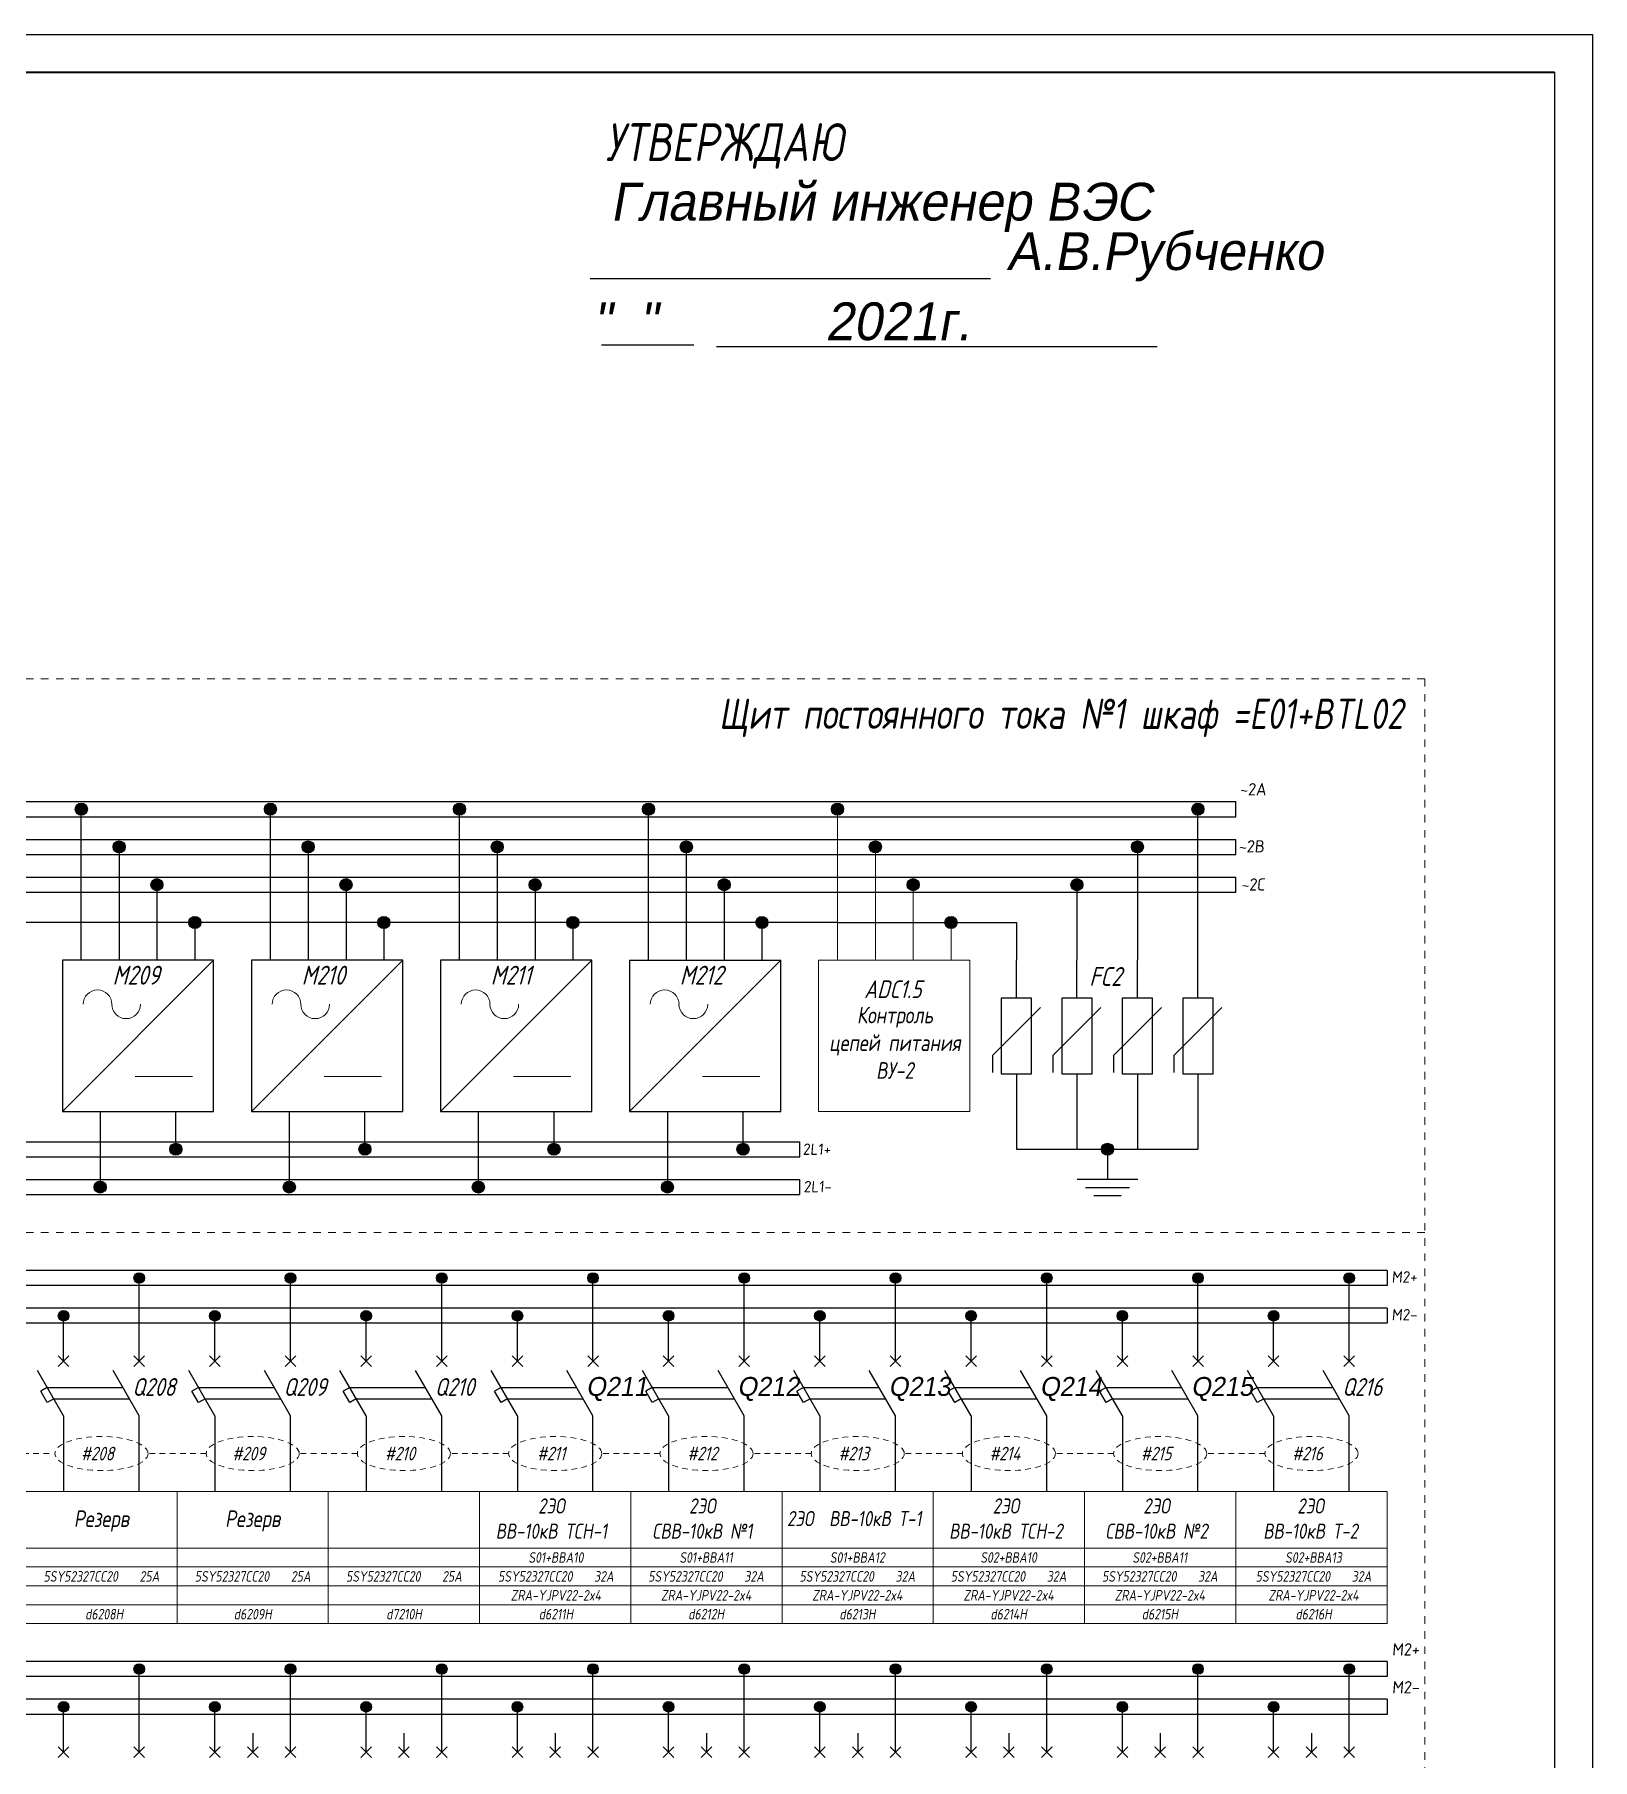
# Model space of a CAD drawing. Header units: millimetres. Extents: x 2704 to 4357, y 2919 to 4427.
# Drawn here: x 3687.2 to 3893.2, y 4198.8 to 4427.1 of the extents above; entities that cross this region are included whole.
import ezdxf
from ezdxf.enums import TextEntityAlignment as Align

# ---------------------------------------------------------------- set-up
doc = ezdxf.new("R2010")
doc.units = ezdxf.units.MM
doc.linetypes.add('JIS_02_0.7', pattern=[1.35, 0.75, -0.6])
doc.linetypes.add('JIS_02_1.0', pattern=[2, 1, -1])
doc.styles.add('eskdw', font='', dxfattribs={"oblique": 10})
doc.styles.add('GOST', font='', dxfattribs={"oblique": 10, "height": 2.5})
doc.styles.get("Standard").update_dxf_attribs({"font": '', "oblique": 10, "height": 2.5})
doc.styles.add('Гост', font='', dxfattribs={"oblique": 10, "height": 1.4})
doc.styles.add('Шины', font='', dxfattribs={"oblique": 5, "height": 1.2})
doc.styles.get('eskdw').set_extended_font_data('GOST type A')
doc.styles.get('GOST').set_extended_font_data('Mipgost')
doc.styles.get('Standard').set_extended_font_data('GOST type A')
doc.styles.get('Гост').set_extended_font_data('GOST type A')
doc.styles.get('Шины').set_extended_font_data('GOST type B')

msp = doc.modelspace()

# ---------------------------------------------------------------- hatches: boundary and pattern name
for points in [[(3694.2, 4324.57, 1), (3692.6, 4324.57, 1)], [(3719.2, 4324.57, 1), (3717.6, 4324.57, 1)], [(3744.2, 4324.57, 1), (3742.6, 4324.57, 1)], [(3769.2, 4324.57, 1), (3767.6, 4324.57, 1)], [(3794.2, 4324.57, 1), (3792.6, 4324.57, 1)], [(3840.25, 4324.57, -1), (3841.85, 4324.57, -1)], [(3699.2, 4319.57, 1), (3697.6, 4319.57, 1)], [(3724.2, 4319.57, 1), (3722.6, 4319.57, 1)], [(3749.2, 4319.57, 1), (3747.6, 4319.57, 1)], [(3774.2, 4319.57, 1), (3772.6, 4319.57, 1)], [(3799.2, 4319.57, 1), (3797.6, 4319.57, 1)], [(3832.25, 4319.57, -1), (3833.85, 4319.57, -1)], [(3704.2, 4314.57, 1), (3702.6, 4314.57, 1)], [(3729.2, 4314.57, 1), (3727.6, 4314.57, 1)], [(3754.2, 4314.57, 1), (3752.6, 4314.57, 1)], [(3779.2, 4314.57, 1), (3777.6, 4314.57, 1)], [(3804.2, 4314.57, 1), (3802.6, 4314.57, 1)], [(3824.25, 4314.57, -1), (3825.85, 4314.57, -1)], [(3709.2, 4309.57, 1), (3707.6, 4309.57, 1)], [(3734.2, 4309.57, 1), (3732.6, 4309.57, 1)], [(3759.2, 4309.57, 1), (3757.6, 4309.57, 1)], [(3784.2, 4309.57, 1), (3782.6, 4309.57, 1)], [(3809.2, 4309.57, 1), (3807.6, 4309.57, 1)], [(3706.7, 4279.57, 1), (3705.1, 4279.57, 1)], [(3706.6, 4279.57, 1), (3705.2, 4279.57, 1)], [(3731.7, 4279.57, 1), (3730.1, 4279.57, 1)], [(3756.7, 4279.57, 1), (3755.1, 4279.57, 1)], [(3781.7, 4279.57, 1), (3780.1, 4279.57, 1)], [(3828.29, 4279.57, -1), (3829.89, 4279.57, -1)], [(3696.7, 4274.57, 1), (3695.1, 4274.57, 1)], [(3721.7, 4274.57, 1), (3720.1, 4274.57, 1)], [(3746.7, 4274.57, 1), (3745.1, 4274.57, 1)], [(3771.7, 4274.57, 1), (3770.1, 4274.57, 1)], [(3700.36, 4262.54, 1), (3701.76, 4262.54, 1)], [(3700.36, 4262.54, 1), (3701.76, 4262.54, 1)], [(3720.36, 4262.54, 1), (3721.76, 4262.54, 1)], [(3740.36, 4262.54, 1), (3741.76, 4262.54, 1)], [(3760.36, 4262.54, 1), (3761.76, 4262.54, 1)], [(3760.36, 4262.54, 1), (3761.76, 4262.54, 1)], [(3780.36, 4262.54, 1), (3781.76, 4262.54, 1)], [(3780.36, 4262.54, 1), (3781.76, 4262.54, 1)], [(3800.36, 4262.54, 1), (3801.76, 4262.54, 1)], [(3800.36, 4262.54, 1), (3801.76, 4262.54, 1)], [(3820.36, 4262.54, 1), (3821.76, 4262.54, 1)], [(3820.36, 4262.54, 1), (3821.76, 4262.54, 1)], [(3840.36, 4262.54, 1), (3841.76, 4262.54, 1)], [(3840.36, 4262.54, 1), (3841.76, 4262.54, 1)], [(3860.36, 4262.54, 1), (3861.76, 4262.54, 1)], [(3860.36, 4262.54, 1), (3861.76, 4262.54, 1)], [(3690.36, 4257.54, 1), (3691.76, 4257.54, 1)], [(3690.36, 4257.54, 1), (3691.76, 4257.54, 1)], [(3710.36, 4257.54, 1), (3711.76, 4257.54, 1)], [(3730.36, 4257.54, 1), (3731.76, 4257.54, 1)], [(3750.36, 4257.54, 1), (3751.76, 4257.54, 1)], [(3750.36, 4257.54, 1), (3751.76, 4257.54, 1)], [(3770.36, 4257.54, 1), (3771.76, 4257.54, 1)], [(3770.36, 4257.54, 1), (3771.76, 4257.54, 1)], [(3790.36, 4257.54, 1), (3791.76, 4257.54, 1)], [(3790.36, 4257.54, 1), (3791.76, 4257.54, 1)], [(3810.36, 4257.54, 1), (3811.76, 4257.54, 1)], [(3810.36, 4257.54, 1), (3811.76, 4257.54, 1)], [(3830.36, 4257.54, 1), (3831.76, 4257.54, 1)], [(3830.36, 4257.54, 1), (3831.76, 4257.54, 1)], [(3850.36, 4257.54, 1), (3851.76, 4257.54, 1)], [(3850.36, 4257.54, 1), (3851.76, 4257.54, 1)], [(3700.36, 4210.81, 1), (3701.76, 4210.81, 1)], [(3720.36, 4210.81, 1), (3721.76, 4210.81, 1)], [(3740.36, 4210.81, 1), (3741.76, 4210.81, 1)], [(3760.36, 4210.81, 1), (3761.76, 4210.81, 1)], [(3780.36, 4210.81, 1), (3781.76, 4210.81, 1)], [(3800.36, 4210.81, 1), (3801.76, 4210.81, 1)], [(3820.36, 4210.81, 1), (3821.76, 4210.81, 1)], [(3840.36, 4210.81, 1), (3841.76, 4210.81, 1)], [(3860.36, 4210.81, 1), (3861.76, 4210.81, 1)], [(3690.36, 4205.81, 1), (3691.76, 4205.81, 1)], [(3710.36, 4205.81, 1), (3711.76, 4205.81, 1)], [(3730.36, 4205.81, 1), (3731.76, 4205.81, 1)], [(3750.36, 4205.81, 1), (3751.76, 4205.81, 1)], [(3770.36, 4205.81, 1), (3771.76, 4205.81, 1)], [(3790.36, 4205.81, 1), (3791.76, 4205.81, 1)], [(3810.36, 4205.81, 1), (3811.76, 4205.81, 1)], [(3830.36, 4205.81, 1), (3831.76, 4205.81, 1)], [(3850.36, 4205.81, 1), (3851.76, 4205.81, 1)]]:
    msp.add_hatch(color=256).paths.add_polyline_path(points)

# ---------------------------------------------------------------- linework, layer by layer
for p, q in [((2704.22, 4427.05), (3893.22, 4427.05)), ((3893.22, 4427.05), (3893.22, 3586.05)), ((3488.4, 4325.57), (3846.05, 4325.57)), ((3846.05, 4323.57), (3846.05, 4325.57)), ((3488.4, 4323.57), (3846.05, 4323.57)), ((3693.4, 4304.57), (3693.4, 4324.57)), ((3718.4, 4304.57), (3718.4, 4324.57)), ((3743.4, 4304.57), (3743.4, 4324.57)), ((3768.4, 4304.57), (3768.4, 4324.57)), ((3841.05, 4304.57), (3841.05, 4324.57)), ((3488.4, 4320.57), (3846.05, 4320.57)), ((3846.05, 4318.57), (3846.05, 4320.57)), ((3488.4, 4318.57), (3846.05, 4318.57)), ((3698.4, 4319.57), (3698.4, 4304.57)), ((3723.4, 4319.57), (3723.4, 4304.57)), ((3748.4, 4319.57), (3748.4, 4304.57)), ((3773.4, 4319.57), (3773.4, 4304.57)), ((3833.05, 4319.57), (3833.05, 4304.57)), ((3488.4, 4315.57), (3846.05, 4315.57)), ((3488.4, 4313.57), (3846.05, 4313.57)), ((3703.4, 4314.57), (3703.4, 4304.57)), ((3728.4, 4314.57), (3728.4, 4304.57)), ((3753.4, 4314.57), (3753.4, 4304.57)), ((3778.4, 4314.57), (3778.4, 4304.57)), ((3825.05, 4314.57), (3825.05, 4304.57)), ((3846.05, 4313.57), (3846.05, 4315.57)), ((3793.4, 4309.57), (3508.4, 4309.57)), ((3708.4, 4309.57), (3708.4, 4304.57)), ((3733.4, 4309.57), (3733.4, 4304.57)), ((3758.4, 4309.57), (3758.4, 4304.57)), ((3783.4, 4309.57), (3783.4, 4304.57)), ((3793.4, 4309.57), (3817.05, 4309.57)), ((3817.05, 4309.57), (3817.05, 4304.57)), ((3690.9, 4304.57), (3690.9, 4284.57)), ((3690.9, 4284.57), (3710.9, 4304.57)), ((3715.9, 4304.57), (3715.9, 4284.57)), ((3715.9, 4284.57), (3735.9, 4304.57)), ((3740.9, 4304.57), (3740.9, 4284.57)), ((3740.9, 4284.57), (3760.9, 4304.57)), ((3765.9, 4304.57), (3765.9, 4284.57)), ((3765.9, 4304.57), (3785.9, 4304.57)), ((3765.9, 4284.57), (3785.9, 4304.57)), ((3817.05, 4299.57), (3817.05, 4304.57)), ((3825.05, 4299.57), (3825.05, 4304.57)), ((3833.05, 4299.57), (3833.05, 4304.57)), ((3841.05, 4299.57), (3841.05, 4304.57)), ((3820.23, 4298.33), (3813.87, 4291.96)), ((3819.05, 4299.57), (3815.05, 4299.57)), ((3815.05, 4299.57), (3815.05, 4289.57)), ((3819.05, 4289.57), (3819.05, 4299.57)), ((3828.23, 4298.33), (3821.87, 4291.96)), ((3827.05, 4299.57), (3823.05, 4299.57)), ((3823.05, 4299.57), (3823.05, 4289.57)), ((3827.05, 4289.57), (3827.05, 4299.57)), ((3836.23, 4298.33), (3829.87, 4291.96)), ((3835.05, 4299.57), (3831.05, 4299.57)), ((3831.05, 4299.57), (3831.05, 4289.57)), ((3835.05, 4289.57), (3835.05, 4299.57)), ((3844.23, 4298.33), (3837.87, 4291.96)), ((3843.05, 4299.57), (3839.05, 4299.57)), ((3839.05, 4299.57), (3839.05, 4289.57)), ((3843.05, 4289.57), (3843.05, 4299.57)), ((3813.87, 4291.96), (3813.87, 4289.71)), ((3821.87, 4291.96), (3821.87, 4289.71)), ((3829.87, 4291.96), (3829.87, 4289.71)), ((3837.87, 4291.96), (3837.87, 4289.71)), ((3815.05, 4289.57), (3819.05, 4289.57)), ((3817.05, 4289.57), (3817.05, 4284.57)), ((3823.05, 4289.57), (3827.05, 4289.57)), ((3825.05, 4289.57), (3825.05, 4284.57)), ((3831.05, 4289.57), (3835.05, 4289.57)), ((3833.05, 4289.57), (3833.05, 4284.57)), ((3839.05, 4289.57), (3843.05, 4289.57)), ((3841.05, 4289.57), (3841.05, 4284.57)), ((3695.9, 4284.57), (3695.9, 4274.57)), ((3705.9, 4279.57), (3705.9, 4284.57)), ((3720.9, 4284.57), (3720.9, 4274.57)), ((3730.9, 4279.57), (3730.9, 4284.57)), ((3745.9, 4274.57), (3745.9, 4284.57)), ((3755.9, 4284.57), (3755.9, 4279.57)), ((3770.9, 4284.57), (3770.9, 4279.57)), ((3780.9, 4279.57), (3780.9, 4284.57)), ((3817.05, 4284.57), (3817.05, 4279.57)), ((3825.05, 4284.57), (3825.05, 4279.57)), ((3833.05, 4284.57), (3833.05, 4279.57)), ((3841.05, 4284.57), (3841.05, 4279.57)), ((3411.18, 4280.57), (3788.4, 4280.57)), ((3770.9, 4279.57), (3770.9, 4274.57)), ((3788.4, 4278.57), (3788.4, 4280.57)), ((3817.05, 4279.57), (3841.05, 4279.57)), ((3829.09, 4279.57), (3829.09, 4275.57)), ((3411.18, 4278.57), (3788.4, 4278.57)), ((3411.18, 4275.57), (3788.4, 4275.57)), ((3788.4, 4273.57), (3788.4, 4275.57)), ((3833.09, 4275.57), (3825.09, 4275.57)), ((3411.18, 4273.57), (3788.4, 4273.57)), ((3831.99, 4274.47), (3826.19, 4274.47)), ((3830.89, 4273.39), (3827.29, 4273.39)), ((3866.06, 4263.54), (3501.01, 4263.54)), ((3866.06, 4263.54), (3866.06, 4261.54)), ((3866.06, 4261.54), (3501.01, 4261.54)), ((3701.06, 4256.54), (3701.06, 4262.54)), ((3721.06, 4256.54), (3721.06, 4262.54)), ((3741.06, 4256.54), (3741.06, 4262.54)), ((3761.06, 4256.54), (3761.06, 4262.54)), ((3761.06, 4256.54), (3761.06, 4262.54)), ((3781.06, 4256.54), (3781.06, 4262.54)), ((3781.06, 4256.54), (3781.06, 4262.54)), ((3801.06, 4256.54), (3801.06, 4262.54)), ((3801.06, 4256.54), (3801.06, 4262.54)), ((3821.06, 4256.54), (3821.06, 4262.54)), ((3821.06, 4256.54), (3821.06, 4262.54)), ((3841.06, 4256.54), (3841.06, 4262.54)), ((3841.06, 4256.54), (3841.06, 4262.54)), ((3861.06, 4256.54), (3861.06, 4262.54)), ((3861.06, 4256.54), (3861.06, 4262.54)), ((3866.06, 4258.54), (3501.01, 4258.54)), ((3866.06, 4258.54), (3866.06, 4256.54)), ((3866.06, 4256.54), (3501.01, 4256.57)), ((3691.06, 4256.54), (3691.06, 4257.54)), ((3691.06, 4251.54), (3691.06, 4256.54)), ((3691.06, 4251.54), (3691.06, 4256.54)), ((3701.06, 4251.54), (3701.06, 4256.54)), ((3701.06, 4251.54), (3701.06, 4256.54)), ((3701.06, 4251.54), (3701.06, 4256.54)), ((3701.06, 4251.54), (3701.06, 4256.54)), ((3711.06, 4256.54), (3711.06, 4257.54)), ((3711.06, 4251.54), (3711.06, 4256.54)), ((3721.06, 4251.54), (3721.06, 4256.54)), ((3721.06, 4251.54), (3721.06, 4256.54)), ((3731.06, 4256.54), (3731.06, 4257.54)), ((3731.06, 4251.54), (3731.06, 4256.54)), ((3741.06, 4251.54), (3741.06, 4256.54)), ((3741.06, 4251.54), (3741.06, 4256.54)), ((3751.06, 4256.54), (3751.06, 4257.54)), ((3751.06, 4256.54), (3751.06, 4257.54)), ((3751.06, 4251.54), (3751.06, 4256.54)), ((3761.06, 4251.54), (3761.06, 4256.54)), ((3761.06, 4251.54), (3761.06, 4256.54)), ((3771.06, 4256.54), (3771.06, 4257.54)), ((3771.06, 4256.54), (3771.06, 4257.54)), ((3771.06, 4251.54), (3771.06, 4256.54)), ((3781.06, 4251.54), (3781.06, 4256.54)), ((3781.06, 4251.54), (3781.06, 4256.54)), ((3791.06, 4256.54), (3791.06, 4257.54)), ((3791.06, 4256.54), (3791.06, 4257.54)), ((3791.06, 4251.54), (3791.06, 4256.54)), ((3801.06, 4251.54), (3801.06, 4256.54)), ((3801.06, 4251.54), (3801.06, 4256.54)), ((3811.06, 4256.54), (3811.06, 4257.54)), ((3811.06, 4256.54), (3811.06, 4257.54)), ((3811.06, 4251.54), (3811.06, 4256.54)), ((3821.06, 4251.54), (3821.06, 4256.54)), ((3821.06, 4251.54), (3821.06, 4256.54)), ((3831.06, 4256.54), (3831.06, 4257.54)), ((3831.06, 4256.54), (3831.06, 4257.54)), ((3831.06, 4251.54), (3831.06, 4256.54)), ((3841.06, 4251.54), (3841.06, 4256.54)), ((3841.06, 4251.54), (3841.06, 4256.54)), ((3851.06, 4256.54), (3851.06, 4257.54)), ((3851.06, 4256.54), (3851.06, 4257.54)), ((3851.06, 4251.54), (3851.06, 4256.54)), ((3861.06, 4251.54), (3861.06, 4256.54)), ((3861.06, 4251.54), (3861.06, 4256.54)), ((3690.36, 4250.83), (3691.77, 4252.25)), ((3691.77, 4250.83), (3690.36, 4252.25)), ((3690.36, 4250.83), (3691.77, 4252.25)), ((3691.77, 4250.83), (3690.36, 4252.25)), ((3700.36, 4250.83), (3701.77, 4252.25)), ((3701.77, 4250.83), (3700.36, 4252.25)), ((3700.36, 4250.83), (3701.77, 4252.25)), ((3701.77, 4250.83), (3700.36, 4252.25)), ((3710.36, 4250.83), (3711.77, 4252.25)), ((3711.77, 4250.83), (3710.36, 4252.25)), ((3720.36, 4250.83), (3721.77, 4252.25)), ((3721.77, 4250.83), (3720.36, 4252.25)), ((3730.36, 4250.83), (3731.77, 4252.25)), ((3731.77, 4250.83), (3730.36, 4252.25)), ((3740.36, 4250.83), (3741.77, 4252.25)), ((3741.77, 4250.83), (3740.36, 4252.25)), ((3750.36, 4250.83), (3751.77, 4252.25)), ((3751.77, 4250.83), (3750.36, 4252.25)), ((3760.36, 4250.83), (3761.77, 4252.25)), ((3761.77, 4250.83), (3760.36, 4252.25)), ((3770.36, 4250.83), (3771.77, 4252.25)), ((3771.77, 4250.83), (3770.36, 4252.25)), ((3780.36, 4250.83), (3781.77, 4252.25)), ((3781.77, 4250.83), (3780.36, 4252.25)), ((3790.36, 4250.83), (3791.77, 4252.25)), ((3791.77, 4250.83), (3790.36, 4252.25)), ((3800.36, 4250.83), (3801.77, 4252.25)), ((3801.77, 4250.83), (3800.36, 4252.25)), ((3810.36, 4250.83), (3811.77, 4252.25)), ((3811.77, 4250.83), (3810.36, 4252.25)), ((3820.36, 4250.83), (3821.77, 4252.25)), ((3821.77, 4250.83), (3820.36, 4252.25)), ((3830.36, 4250.83), (3831.77, 4252.25)), ((3831.77, 4250.83), (3830.36, 4252.25)), ((3840.36, 4250.83), (3841.77, 4252.25)), ((3841.77, 4250.83), (3840.36, 4252.25)), ((3850.36, 4250.83), (3851.77, 4252.25)), ((3851.77, 4250.83), (3850.36, 4252.25)), ((3860.36, 4250.83), (3861.77, 4252.25)), ((3861.77, 4250.83), (3860.36, 4252.25)), ((3691.06, 4244.31), (3687.6, 4250.31)), ((3701.06, 4244.31), (3697.6, 4250.31)), ((3701.06, 4244.31), (3697.6, 4250.31)), ((3711.06, 4244.31), (3707.6, 4250.31)), ((3711.06, 4244.31), (3707.6, 4250.31)), ((3721.06, 4244.31), (3717.6, 4250.31)), ((3721.06, 4244.31), (3717.6, 4250.31)), ((3731.06, 4244.31), (3727.6, 4250.31)), ((3741.06, 4244.31), (3737.6, 4250.31)), ((3751.06, 4244.31), (3747.6, 4250.31)), ((3761.06, 4244.31), (3757.6, 4250.31)), ((3771.06, 4244.31), (3767.6, 4250.31)), ((3781.06, 4244.31), (3777.6, 4250.31)), ((3791.06, 4244.31), (3787.6, 4250.31)), ((3801.06, 4244.31), (3797.6, 4250.31)), ((3811.06, 4244.31), (3807.6, 4250.31)), ((3821.06, 4244.31), (3817.6, 4250.31)), ((3831.06, 4244.31), (3827.6, 4250.31)), ((3841.06, 4244.31), (3837.6, 4250.31)), ((3851.06, 4244.31), (3847.6, 4250.31)), ((3861.06, 4244.31), (3857.6, 4250.31)), ((3688.9, 4248.06), (3688.03, 4247.56)), ((3688.9, 4248.06), (3688.03, 4247.56)), ((3688.9, 4246.06), (3688.03, 4247.56)), ((3688.9, 4246.06), (3688.03, 4247.56)), ((3688.9, 4248.06), (3698.9, 4248.06)), ((3688.9, 4248.06), (3698.9, 4248.06)), ((3698.46, 4248.81), (3698.46, 4248.81)), ((3698.46, 4248.81), (3698.46, 4248.81)), ((3708.9, 4248.06), (3708.03, 4247.56)), ((3708.9, 4246.06), (3708.03, 4247.56)), ((3708.9, 4248.06), (3718.9, 4248.06)), ((3718.46, 4248.81), (3718.46, 4248.81)), ((3728.9, 4248.06), (3728.03, 4247.56)), ((3728.9, 4246.06), (3728.03, 4247.56)), ((3728.9, 4248.06), (3738.9, 4248.06)), ((3738.46, 4248.81), (3738.46, 4248.81)), ((3748.9, 4248.06), (3748.03, 4247.56)), ((3748.9, 4246.06), (3748.03, 4247.56)), ((3748.9, 4248.06), (3758.9, 4248.06)), ((3758.46, 4248.81), (3758.46, 4248.81)), ((3768.9, 4248.06), (3768.03, 4247.56)), ((3768.9, 4246.06), (3768.03, 4247.56)), ((3768.9, 4248.06), (3778.9, 4248.06)), ((3778.46, 4248.81), (3778.46, 4248.81)), ((3788.9, 4248.06), (3788.03, 4247.56)), ((3788.9, 4246.06), (3788.03, 4247.56)), ((3788.9, 4248.06), (3798.9, 4248.06)), ((3798.46, 4248.81), (3798.46, 4248.81)), ((3808.9, 4248.06), (3808.03, 4247.56)), ((3808.9, 4246.06), (3808.03, 4247.56)), ((3808.9, 4248.06), (3818.9, 4248.06)), ((3818.46, 4248.81), (3818.46, 4248.81)), ((3828.9, 4248.06), (3828.03, 4247.56)), ((3828.9, 4246.06), (3828.03, 4247.56)), ((3828.9, 4248.06), (3838.9, 4248.06)), ((3838.46, 4248.81), (3838.46, 4248.81)), ((3848.9, 4248.06), (3848.03, 4247.56)), ((3848.9, 4246.06), (3848.03, 4247.56)), ((3848.9, 4248.06), (3858.9, 4248.06)), ((3858.46, 4248.81), (3858.46, 4248.81)), ((3689.76, 4246.56), (3688.9, 4246.06)), ((3689.76, 4246.56), (3688.9, 4246.06)), ((3689.76, 4246.56), (3699.76, 4246.56)), ((3689.76, 4246.56), (3699.76, 4246.56)), ((3709.76, 4246.56), (3708.9, 4246.06)), ((3709.76, 4246.56), (3719.76, 4246.56)), ((3729.76, 4246.56), (3728.9, 4246.06)), ((3729.76, 4246.56), (3739.76, 4246.56)), ((3749.76, 4246.56), (3748.9, 4246.06)), ((3749.76, 4246.56), (3759.76, 4246.56)), ((3769.76, 4246.56), (3768.9, 4246.06)), ((3769.76, 4246.56), (3779.76, 4246.56)), ((3789.76, 4246.56), (3788.9, 4246.06)), ((3789.76, 4246.56), (3799.76, 4246.56)), ((3809.76, 4246.56), (3808.9, 4246.06)), ((3809.76, 4246.56), (3819.76, 4246.56)), ((3829.76, 4246.56), (3828.9, 4246.06)), ((3829.76, 4246.56), (3839.76, 4246.56)), ((3849.76, 4246.56), (3848.9, 4246.06)), ((3849.76, 4246.56), (3859.76, 4246.56)), ((3691.06, 4244.31), (3691.06, 4239.31)), ((3691.06, 4244.31), (3691.06, 4239.31)), ((3701.06, 4239.31), (3701.06, 4244.31)), ((3701.06, 4239.31), (3701.06, 4244.31)), ((3711.06, 4244.31), (3711.06, 4239.31)), ((3721.06, 4239.31), (3721.06, 4244.31)), ((3731.06, 4244.31), (3731.06, 4239.31)), ((3741.06, 4239.31), (3741.06, 4244.31)), ((3751.06, 4244.31), (3751.06, 4239.31)), ((3761.06, 4239.31), (3761.06, 4244.31)), ((3771.06, 4244.31), (3771.06, 4239.31)), ((3781.06, 4239.31), (3781.06, 4244.31)), ((3791.06, 4244.31), (3791.06, 4239.31)), ((3801.06, 4239.31), (3801.06, 4244.31)), ((3811.06, 4244.31), (3811.06, 4239.31)), ((3821.06, 4239.31), (3821.06, 4244.31)), ((3831.06, 4244.31), (3831.06, 4239.31)), ((3841.06, 4239.31), (3841.06, 4244.31)), ((3851.06, 4244.31), (3851.06, 4239.31)), ((3861.06, 4239.31), (3861.06, 4244.31)), ((3691.06, 4239.31), (3691.06, 4234.31)), ((3691.06, 4239.31), (3691.06, 4234.31)), ((3701.06, 4234.31), (3701.06, 4239.31)), ((3701.06, 4234.31), (3701.06, 4239.31)), ((3711.06, 4239.31), (3711.06, 4234.31)), ((3721.06, 4234.31), (3721.06, 4239.31)), ((3731.06, 4239.31), (3731.06, 4234.31)), ((3741.06, 4234.31), (3741.06, 4239.31)), ((3751.06, 4239.31), (3751.06, 4234.31)), ((3761.06, 4234.31), (3761.06, 4239.31)), ((3771.06, 4239.31), (3771.06, 4234.31)), ((3781.06, 4234.31), (3781.06, 4239.31)), ((3791.06, 4239.31), (3791.06, 4234.31)), ((3801.06, 4234.31), (3801.06, 4239.31)), ((3811.06, 4239.31), (3811.06, 4234.31)), ((3821.06, 4234.31), (3821.06, 4239.31)), ((3831.06, 4239.31), (3831.06, 4234.31)), ((3841.06, 4234.31), (3841.06, 4239.31)), ((3851.06, 4239.31), (3851.06, 4234.31)), ((3861.06, 4234.31), (3861.06, 4239.31)), ((3866.06, 4211.81), (3366.06, 4211.81)), ((3701.06, 4204.81), (3701.06, 4210.81)), ((3721.06, 4204.81), (3721.06, 4210.81)), ((3741.06, 4204.81), (3741.06, 4210.81)), ((3761.06, 4204.81), (3761.06, 4210.81)), ((3781.06, 4204.81), (3781.06, 4210.81)), ((3801.06, 4204.81), (3801.06, 4210.81)), ((3821.06, 4204.81), (3821.06, 4210.81)), ((3841.06, 4204.81), (3841.06, 4210.81)), ((3861.06, 4204.81), (3861.06, 4210.81)), ((3866.06, 4211.81), (3866.06, 4209.81)), ((3866.06, 4209.81), (3366.06, 4209.81)), ((3866.06, 4206.81), (3366.06, 4206.81)), ((3866.06, 4206.81), (3866.06, 4204.81)), ((3866.06, 4204.81), (3366.06, 4204.81)), ((3691.06, 4204.81), (3691.06, 4205.81)), ((3691.06, 4199.81), (3691.06, 4204.81)), ((3701.06, 4199.81), (3701.06, 4204.81)), ((3701.06, 4199.81), (3701.06, 4204.81)), ((3711.06, 4204.81), (3711.06, 4205.81)), ((3711.06, 4199.81), (3711.06, 4204.81)), ((3721.06, 4199.81), (3721.06, 4204.81)), ((3721.06, 4199.81), (3721.06, 4204.81)), ((3731.06, 4204.81), (3731.06, 4205.81)), ((3731.06, 4199.81), (3731.06, 4204.81)), ((3741.06, 4199.81), (3741.06, 4204.81)), ((3741.06, 4199.81), (3741.06, 4204.81)), ((3751.06, 4204.81), (3751.06, 4205.81)), ((3751.06, 4199.81), (3751.06, 4204.81)), ((3761.06, 4199.81), (3761.06, 4204.81)), ((3761.06, 4199.81), (3761.06, 4204.81)), ((3771.06, 4204.81), (3771.06, 4205.81)), ((3771.06, 4199.81), (3771.06, 4204.81)), ((3781.06, 4199.81), (3781.06, 4204.81)), ((3781.06, 4199.81), (3781.06, 4204.81)), ((3791.06, 4204.81), (3791.06, 4205.81)), ((3791.06, 4199.81), (3791.06, 4204.81)), ((3801.06, 4199.81), (3801.06, 4204.81)), ((3801.06, 4199.81), (3801.06, 4204.81)), ((3811.06, 4204.81), (3811.06, 4205.81)), ((3811.06, 4199.81), (3811.06, 4204.81)), ((3821.06, 4199.81), (3821.06, 4204.81)), ((3821.06, 4199.81), (3821.06, 4204.81)), ((3831.06, 4204.81), (3831.06, 4205.81)), ((3831.06, 4199.81), (3831.06, 4204.81)), ((3841.06, 4199.81), (3841.06, 4204.81)), ((3841.06, 4199.81), (3841.06, 4204.81)), ((3851.06, 4204.81), (3851.06, 4205.81)), ((3851.06, 4199.81), (3851.06, 4204.81)), ((3861.06, 4199.81), (3861.06, 4204.81)), ((3861.06, 4199.81), (3861.06, 4204.81)), ((3716.06, 4202.31), (3716.06, 4199.81)), ((3736.06, 4202.31), (3736.06, 4199.81)), ((3756.06, 4202.31), (3756.06, 4199.81)), ((3776.06, 4202.31), (3776.06, 4199.81)), ((3796.06, 4202.31), (3796.06, 4199.81)), ((3816.06, 4202.31), (3816.06, 4199.81)), ((3836.06, 4202.31), (3836.06, 4199.81)), ((3856.06, 4202.31), (3856.06, 4199.81)), ((3690.36, 4199.1), (3691.77, 4200.51)), ((3691.77, 4199.1), (3690.36, 4200.51)), ((3700.36, 4199.1), (3701.77, 4200.51)), ((3701.77, 4199.1), (3700.36, 4200.51)), ((3710.36, 4199.1), (3711.77, 4200.51)), ((3711.77, 4199.1), (3710.36, 4200.51)), ((3715.36, 4199.1), (3716.77, 4200.51)), ((3716.77, 4199.1), (3715.36, 4200.51)), ((3720.36, 4199.1), (3721.77, 4200.51)), ((3721.77, 4199.1), (3720.36, 4200.51)), ((3730.36, 4199.1), (3731.77, 4200.51)), ((3731.77, 4199.1), (3730.36, 4200.51)), ((3735.36, 4199.1), (3736.77, 4200.51)), ((3736.77, 4199.1), (3735.36, 4200.51)), ((3740.36, 4199.1), (3741.77, 4200.51)), ((3741.77, 4199.1), (3740.36, 4200.51)), ((3750.36, 4199.1), (3751.77, 4200.51)), ((3751.77, 4199.1), (3750.36, 4200.51)), ((3755.36, 4199.1), (3756.77, 4200.51)), ((3756.77, 4199.1), (3755.36, 4200.51)), ((3760.36, 4199.1), (3761.77, 4200.51)), ((3761.77, 4199.1), (3760.36, 4200.51)), ((3770.36, 4199.1), (3771.77, 4200.51)), ((3771.77, 4199.1), (3770.36, 4200.51)), ((3775.36, 4199.1), (3776.77, 4200.51)), ((3776.77, 4199.1), (3775.36, 4200.51)), ((3780.36, 4199.1), (3781.77, 4200.51)), ((3781.77, 4199.1), (3780.36, 4200.51)), ((3790.36, 4199.1), (3791.77, 4200.51)), ((3791.77, 4199.1), (3790.36, 4200.51)), ((3795.36, 4199.1), (3796.77, 4200.51)), ((3796.77, 4199.1), (3795.36, 4200.51)), ((3800.36, 4199.1), (3801.77, 4200.51)), ((3801.77, 4199.1), (3800.36, 4200.51)), ((3810.36, 4199.1), (3811.77, 4200.51)), ((3811.77, 4199.1), (3810.36, 4200.51)), ((3815.36, 4199.1), (3816.77, 4200.51)), ((3816.77, 4199.1), (3815.36, 4200.51)), ((3820.36, 4199.1), (3821.77, 4200.51)), ((3821.77, 4199.1), (3820.36, 4200.51)), ((3830.36, 4199.1), (3831.77, 4200.51)), ((3831.77, 4199.1), (3830.36, 4200.51)), ((3835.36, 4199.1), (3836.77, 4200.51)), ((3836.77, 4199.1), (3835.36, 4200.51)), ((3840.36, 4199.1), (3841.77, 4200.51)), ((3841.77, 4199.1), (3840.36, 4200.51)), ((3850.36, 4199.1), (3851.77, 4200.51)), ((3851.77, 4199.1), (3850.36, 4200.51)), ((3855.36, 4199.1), (3856.77, 4200.51)), ((3856.77, 4199.1), (3855.36, 4200.51)), ((3860.36, 4199.1), (3861.77, 4200.51)), ((3861.77, 4199.1), (3860.36, 4200.51))]:
    msp.add_line(p, q)
at = {"lineweight": 40}
msp.add_line((2724.22, 4422.05), (3888.22, 4422.05), dxfattribs=at)
at = {"lineweight": 30}
msp.add_line((3888.22, 4422.05), (3888.22, 3591.05), dxfattribs=at)
at = {"ltscale": 100}
for p, q in [((3813.61, 4394.74), (3760.68, 4394.74)), ((3774.39, 4385.96), (3762.18, 4385.96)), ((3835.68, 4385.74), (3777.39, 4385.74))]:
    msp.add_line(p, q, dxfattribs=at)
at = {"linetype": 'JIS_02_1.0', "lineweight": 15}
for p, q in [((3871.06, 4341.8), (3493.4, 4341.8)), ((3871.06, 4341.8), (3871.04, 4160.07)), ((3871.06, 4268.56), (3357.33, 4268.56))]:
    msp.add_line(p, q, dxfattribs=at)
at = {"lineweight": 15}
for p, q in [((3793.4, 4304.57), (3793.4, 4324.57)), ((3798.4, 4319.57), (3798.4, 4304.57)), ((3803.4, 4314.57), (3803.4, 4304.57)), ((3808.4, 4309.57), (3808.4, 4304.57)), ((3790.9, 4304.57), (3790.9, 4284.57)), ((3790.9, 4304.57), (3810.9, 4304.57)), ((3700.53, 4289.2), (3708.11, 4289.2)), ((3725.53, 4289.2), (3733.11, 4289.2)), ((3750.53, 4289.2), (3758.11, 4289.2)), ((3775.53, 4289.2), (3783.11, 4289.2))]:
    msp.add_line(p, q, dxfattribs=at)
at = {"color": 0}
for p, q in [((3710.9, 4304.57), (3690.9, 4304.57)), ((3710.9, 4284.57), (3710.9, 4304.57)), ((3735.9, 4304.57), (3715.9, 4304.57)), ((3735.9, 4284.57), (3735.9, 4304.57)), ((3760.9, 4304.57), (3740.9, 4304.57)), ((3760.9, 4284.57), (3760.9, 4304.57)), ((3785.9, 4284.57), (3785.9, 4304.57)), ((3690.9, 4284.57), (3710.9, 4284.57)), ((3715.9, 4284.57), (3735.9, 4284.57)), ((3740.9, 4284.57), (3760.9, 4284.57)), ((3765.9, 4284.57), (3785.9, 4284.57))]:
    msp.add_line(p, q, dxfattribs=at)
at = {"color": 0, "lineweight": 15}
for p, q in [((3810.9, 4284.57), (3810.9, 4304.57)), ((3790.9, 4284.57), (3810.9, 4284.57))]:
    msp.add_line(p, q, dxfattribs=at)
at = {"linetype": 'JIS_02_0.7', "lineweight": 13}
for p, q in [((3689.14, 4239.31), (3681.46, 4239.31)), ((3709.9, 4239.31), (3702.22, 4239.31)), ((3709.9, 4239.31), (3702.22, 4239.31)), ((3729.9, 4239.31), (3722.22, 4239.31)), ((3749.9, 4239.31), (3742.22, 4239.31)), ((3769.9, 4239.31), (3762.22, 4239.31)), ((3789.9, 4239.31), (3782.22, 4239.31)), ((3809.9, 4239.31), (3802.22, 4239.31)), ((3829.9, 4239.31), (3822.22, 4239.31)), ((3849.9, 4239.31), (3842.22, 4239.31))]:
    msp.add_line(p, q, dxfattribs=at)
at = {"lineweight": 9}
for p, q in [((3546.06, 4234.31), (3864.22, 4234.31)), ((3547.75, 4234.31), (3864.22, 4234.31)), ((3706.06, 4234.31), (3706.06, 4216.81)), ((3706.06, 4234.31), (3706.06, 4216.81)), ((3726.06, 4234.31), (3726.06, 4216.81)), ((3746.06, 4234.31), (3746.06, 4216.81)), ((3766.06, 4234.31), (3766.06, 4216.81)), ((3786.06, 4234.31), (3786.06, 4216.81)), ((3806.06, 4234.31), (3806.06, 4216.81)), ((3826.06, 4234.31), (3826.06, 4216.81)), ((3846.06, 4234.31), (3846.06, 4216.81)), ((3861.06, 4234.31), (3866.06, 4234.31)), ((3866.06, 4234.31), (3866.06, 4216.81)), ((3546.82, 4226.81), (3866.06, 4226.81)), ((3548.51, 4226.81), (3866.06, 4226.81)), ((3546.82, 4224.31), (3866.06, 4224.31)), ((3547.7, 4224.31), (3866.06, 4224.31)), ((3546.82, 4221.81), (3866.06, 4221.81)), ((3547.7, 4221.81), (3866.06, 4221.81)), ((3546.82, 4219.31), (3866.06, 4219.31)), ((3547.7, 4219.31), (3866.06, 4219.31)), ((3546.06, 4216.81), (3866.06, 4216.81)), ((3547.75, 4216.81), (3866.06, 4216.81))]:
    msp.add_line(p, q, dxfattribs=at)
for centre, radius in [((3693.4, 4324.57), 0.8), ((3718.4, 4324.57), 0.8), ((3743.4, 4324.57), 0.8), ((3768.4, 4324.57), 0.8), ((3793.4, 4324.57), 0.8), ((3841.05, 4324.57), 0.8), ((3698.4, 4319.57), 0.8), ((3723.4, 4319.57), 0.8), ((3748.4, 4319.57), 0.8), ((3773.4, 4319.57), 0.8), ((3798.4, 4319.57), 0.8), ((3833.05, 4319.57), 0.8), ((3703.4, 4314.57), 0.8), ((3728.4, 4314.57), 0.8), ((3753.4, 4314.57), 0.8), ((3778.4, 4314.57), 0.8), ((3803.4, 4314.57), 0.8), ((3825.05, 4314.57), 0.8), ((3708.4, 4309.57), 0.8), ((3733.4, 4309.57), 0.8), ((3758.4, 4309.57), 0.8), ((3783.4, 4309.57), 0.8), ((3808.4, 4309.57), 0.8), ((3705.9, 4279.57), 0.8), ((3705.9, 4279.57), 0.7), ((3730.9, 4279.57), 0.8), ((3755.9, 4279.57), 0.8), ((3780.9, 4279.57), 0.8), ((3829.09, 4279.57), 0.8), ((3695.9, 4274.57), 0.8), ((3720.9, 4274.57), 0.8), ((3745.9, 4274.57), 0.8), ((3770.9, 4274.57), 0.8), ((3701.06, 4262.54), 0.7), ((3701.06, 4262.54), 0.7), ((3721.06, 4262.54), 0.7), ((3741.06, 4262.54), 0.7), ((3761.06, 4262.54), 0.7), ((3761.06, 4262.54), 0.7), ((3781.06, 4262.54), 0.7), ((3781.06, 4262.54), 0.7), ((3801.06, 4262.54), 0.7), ((3801.06, 4262.54), 0.7), ((3821.06, 4262.54), 0.7), ((3821.06, 4262.54), 0.7), ((3841.06, 4262.54), 0.7), ((3841.06, 4262.54), 0.7), ((3861.06, 4262.54), 0.7), ((3861.06, 4262.54), 0.7), ((3691.06, 4257.54), 0.7), ((3691.06, 4257.54), 0.7), ((3711.06, 4257.54), 0.7), ((3731.06, 4257.54), 0.7), ((3751.06, 4257.54), 0.7), ((3751.06, 4257.54), 0.7), ((3771.06, 4257.54), 0.7), ((3771.06, 4257.54), 0.7), ((3791.06, 4257.54), 0.7), ((3791.06, 4257.54), 0.7), ((3811.06, 4257.54), 0.7), ((3811.06, 4257.54), 0.7), ((3831.06, 4257.54), 0.7), ((3831.06, 4257.54), 0.7), ((3851.06, 4257.54), 0.7), ((3851.06, 4257.54), 0.7), ((3701.06, 4210.81), 0.7), ((3721.06, 4210.81), 0.7), ((3741.06, 4210.81), 0.7), ((3761.06, 4210.81), 0.7), ((3781.06, 4210.81), 0.7), ((3801.06, 4210.81), 0.7), ((3821.06, 4210.81), 0.7), ((3841.06, 4210.81), 0.7), ((3861.06, 4210.81), 0.7), ((3691.06, 4205.81), 0.7), ((3711.06, 4205.81), 0.7), ((3731.06, 4205.81), 0.7), ((3751.06, 4205.81), 0.7), ((3771.06, 4205.81), 0.7), ((3791.06, 4205.81), 0.7), ((3811.06, 4205.81), 0.7), ((3831.06, 4205.81), 0.7), ((3851.06, 4205.81), 0.7)]:
    msp.add_circle(centre, radius)
at = {"lineweight": 15}
for centre, start, end in [((3695.54, 4298.75), 0, 180), ((3720.54, 4298.75), 0, 180), ((3745.54, 4298.75), 0, 180), ((3770.54, 4298.75), 0, 180), ((3699.33, 4298.75), 180, 0), ((3724.33, 4298.75), 180, 0), ((3749.33, 4298.75), 180, 0), ((3774.33, 4298.75), 180, 0)]:
    msp.add_arc(centre, 1.9, start, end, dxfattribs=at)
at = {"linetype": 'JIS_02_0.7', "lineweight": 13}
for centre in [(3696.06, 4239.31), (3696.06, 4239.31), (3716.06, 4239.31), (3736.06, 4239.31), (3756.06, 4239.31), (3776.06, 4239.31), (3796.06, 4239.31), (3816.06, 4239.31), (3836.06, 4239.31), (3856.06, 4239.31)]:
    msp.add_ellipse(centre, major_axis=(6.16, 0), ratio=0.365853, dxfattribs=at)

# ---------------------------------------------------------------- texts
for s, height, style, oblique, p in [('УТВЕРЖДАЮ', 5, 'eskdw', 10, (3762.72, 4410.31)), ('Главный инженер ВЭС', 5, 'GOST', 10, (3763.37, 4402.44)), ('А.В.Рубченко', 5, 'GOST', 10, (3815.75, 4395.89)), ('"  "            2021г. ', 5, 'GOST', 10, (3761.04, 4386.61)), ('М209', 2.5, 'eskdw', 15, (3697.52, 4301.35)), ('М210', 2.5, 'eskdw', 15, (3722.52, 4301.35)), ('М211', 2.5, 'eskdw', 15, (3747.52, 4301.35)), ('М212', 2.5, 'eskdw', 15, (3772.52, 4301.35)), ('FC2', 2.5, 'eskdw', 15, (3826.68, 4301.18)), ('Q211', 2.5, 'GOST', 10, (3760.14, 4246.94)), ('Q212', 2.5, 'GOST', 10, (3780.14, 4246.94)), ('Q213', 2.5, 'GOST', 10, (3800.14, 4246.94)), ('Q214', 2.5, 'GOST', 10, (3820.14, 4246.94)), ('Q215', 2.5, 'GOST', 10, (3840.14, 4246.94)), ('Q208', 2.355, 'eskdw', 15, (3700.14, 4246.94)), ('Q209', 2.355, 'eskdw', 15, (3720.14, 4246.94)), ('Q210', 2.355, 'eskdw', 15, (3740.14, 4246.94)), ('Q216', 2.355, 'eskdw', 15, (3860.14, 4246.94))]:
    msp.add_text(s, height=height, dxfattribs=dict(style=style, oblique=oblique)).set_placement(p)
at = {"lineweight": 15, "style": 'eskdw', "oblique": 15}
msp.add_text('ADC1.5', height=2.355, dxfattribs=at).set_placement((3796.9, 4299.56))
at = {"lineweight": 9, "style": 'eskdw', "oblique": 15}
for s, p in [('#208', (3695.51, 4239.31)), ('#209', (3715.51, 4239.31)), ('#210', (3735.51, 4239.31)), ('#211', (3755.51, 4239.31)), ('#212', (3775.51, 4239.31)), ('#213', (3795.51, 4239.31)), ('#214', (3815.51, 4239.31)), ('#215', (3835.51, 4239.31)), ('#216', (3855.51, 4239.31))]:
    msp.add_text(s, height=1.8, dxfattribs=at).set_placement(p, align=Align.MIDDLE_CENTER)
at = {"insert": (3868.21, 4336.64), "char_height": 4, "attachment_point": 6, "style": 'Гост'}
msp.add_mtext_dynamic_manual_height_columns('Щит постоянного тока №1 шкаф =Е01+BTL02', width=172.3631, gutter_width=7, heights=[0], dxfattribs=at)
at = {"lineweight": 9}
for s, width, insert, char_height, attachment_point, style in [(' {\\fArial|b0|i0|c204|p34;\\H0.83333x;~\\fGOST type B|b0|i0|c2|p34;\\H1.3x;2А}', 3.866, (3850.08, 4328.01), 1.5, 3, 'Шины'), ('{\\fArial|b0|i0|c204|p34;\\H0.83333x;~\\fGOST type B|b0|i0|c2|p34;\\H1.3x;2В}', 3.866, (3849.81, 4320.46), 1.5, 3, 'Шины'), ('{\\fArial|b0|i0|c204|p34;\\H0.83333x;~\\fGOST type B|b0|i0|c2|p34;\\H1.3x;2С}', 3.866, (3849.9, 4315.42), 1.5, 3, 'Шины'), (' {\\H1.0714x;2L1+}', 4.91, (3792.49, 4280.33), 1.4, 3, 'Шины'), (' {\\H1.0714x;2L1-}', 4.91, (3792.6, 4275.38), 1.4, 3, 'Шины'), (' {\\H1.0833x;М2+}', 4.7618, (3865.8, 4263.44), 1.4, 1, 'Шины'), (' {\\H1.0833x;М2-}', 4.7618, (3865.8, 4258.44), 1.4, 1, 'Шины'), ('Резерв', 20, (3696.06, 4230.39), 2.2, 5, 'Гост'), ('Резерв', 20, (3716.06, 4230.39), 2.2, 5, 'Гост'), (' {\\H1.0833x;М2+}', 3.866, (3866.7, 4214.21), 1.5, 1, 'Шины'), (' {\\H1.0833x;М2-}', 3.866, (3866.7, 4209.21), 1.5, 1, 'Шины')]:
    msp.add_mtext_dynamic_manual_height_columns(s, width=width, gutter_width=6, heights=[0], dxfattribs=dict(at, insert=insert, char_height=char_height, attachment_point=attachment_point, style=style))
at = {"linetype": 'JIS_02_1.0', "lineweight": 15, "insert": (3800.99, 4293.66), "char_height": 2.2, "attachment_point": 5, "style": 'Гост'}
msp.add_mtext_dynamic_manual_height_columns('Контроль\\Pцепей питания\\PВУ-2', width=25.8957, gutter_width=6, heights=[0], dxfattribs=at)
at = {"lineweight": 9, "width": 20, "attachment_point": 5, "style": 'Гост'}
for s, insert, char_height in [('\\pl-0.99;{\\H0.90909x;2ЭО  \\PВВ-10кВ ТСН-1} ', (3756.06, 4230.71), 2.2), ('\\pl-0.9;2ЭО  \\PСВВ-10кВ №1', (3775.97, 4230.71), 2), ('\\pl-0.9;2ЭО  ВВ-10кВ Т-1', (3796.06, 4230.71), 2), ('\\pl-0.9;2ЭО  \\PВВ-10кВ ТСН-2', (3816.12, 4230.71), 2), ('\\pl-0.9;2ЭО  \\PСВВ-10кВ №2', (3836.03, 4230.71), 2), ('\\pl-0.54;{\\H1.6667x;2ЭО  \\PВВ-10кВ Т-2} ', (3856.22, 4230.71), 1.2), ('{\\fGOST 2.304 type A|b0|i0|c204|p34;5SY52327CC20    25А}', (3696.06, 4223.06), 1.4), ('{\\fGOST 2.304 type A|b0|i0|c204|p34;5SY52327CC20    25А}', (3716.06, 4223.06), 1.4), ('{\\fGOST 2.304 type A|b0|i0|c204|p34;5SY52327CC20    25А}', (3736.06, 4223.06), 1.4), ('{\\fGOST 2.304 type A|b0|i0|c204|p34;d6208H}', (3696.41, 4218.06), 1.4), ('{\\fGOST 2.304 type A|b0|i0|c204|p34;d6209H}', (3716.06, 4218.06), 1.4), ('{\\fGOST 2.304 type A|b0|i0|c204|p34;d7210H}', (3736.06, 4218.06), 1.4)]:
    msp.add_mtext(s, dxfattribs=dict(at, insert=insert, char_height=char_height))
at = {"lineweight": 9, "char_height": 1.4, "width": 20, "attachment_point": 5}
for s, insert in [('{\\fGOST 2.304 type A|b0|i0|c0|p34;S01+BBA10}', (3756.15, 4225.56)), ('{\\fGOST 2.304 type A|b0|i0|c204|p34;S01+BBA11}', (3776.01, 4225.56)), ('{\\fGOST 2.304 type A|b0|i0|c204|p34;S01+BBA12}', (3796.01, 4225.56)), ('{\\fGOST 2.304 type A|b0|i0|c204|p34;S02+BBA10}', (3816.01, 4225.56)), ('{\\fGOST 2.304 type A|b0|i0|c204|p34;S02+BBA11}', (3836.01, 4225.56)), ('{\\fGOST 2.304 type A|b0|i0|c204|p34;S02+BBA13}', (3856.33, 4225.56)), ('{\\fGOST 2.304 type A|b0|i0|c204|p34;5SY52327CC20    32А}', (3756.15, 4223.06)), ('{\\fGOST 2.304 type A|b0|i0|c204|p34;5SY52327CC20    32А}', (3776.01, 4223.06)), ('{\\fGOST 2.304 type A|b0|i0|c204|p34;5SY52327CC20    32А}', (3796.01, 4223.06)), ('{\\fGOST 2.304 type A|b0|i0|c204|p34;5SY52327CC20    32А}', (3816.01, 4223.06)), ('{\\fGOST 2.304 type A|b0|i0|c204|p34;5SY52327CC20    32А}', (3836.01, 4223.06)), ('{\\fGOST 2.304 type A|b0|i0|c204|p34;5SY52327CC20    32А}', (3856.33, 4223.06)), ('{\\fGOST 2.304 type A|b0|i0|c204|p34;ZRA-YJPV22-2x4}', (3756.15, 4220.56)), ('{\\fGOST 2.304 type A|b0|i0|c204|p34;ZRA-YJPV22-2x4}', (3776.01, 4220.56)), ('{\\fGOST 2.304 type A|b0|i0|c204|p34;ZRA-YJPV22-2x4}', (3796.01, 4220.56)), ('{\\fGOST 2.304 type A|b0|i0|c204|p34;ZRA-YJPV22-2x4}', (3816.01, 4220.56)), ('{\\fGOST 2.304 type A|b0|i0|c204|p34;ZRA-YJPV22-2x4}', (3836.01, 4220.56)), ('{\\fGOST 2.304 type A|b0|i0|c204|p34;ZRA-YJPV22-2x4}', (3856.33, 4220.56)), ('{\\fGOST 2.304 type A|b0|i0|c204|p34;d6211H}', (3756.15, 4218.06)), ('{\\fGOST 2.304 type A|b0|i0|c204|p34;d6212H}', (3776.01, 4218.06)), ('{\\fGOST 2.304 type A|b0|i0|c204|p34;d6213H}', (3796.01, 4218.06)), ('{\\fGOST 2.304 type A|b0|i0|c204|p34;d6214H}', (3816.01, 4218.06)), ('{\\fGOST 2.304 type A|b0|i0|c204|p34;d6215H}', (3836.01, 4218.06)), ('{\\fGOST 2.304 type A|b0|i0|c204|p34;d6216H}', (3856.33, 4218.06))]:
    msp.add_mtext(s, dxfattribs=dict(at, insert=insert))

doc.saveas('drawing.dxf')
